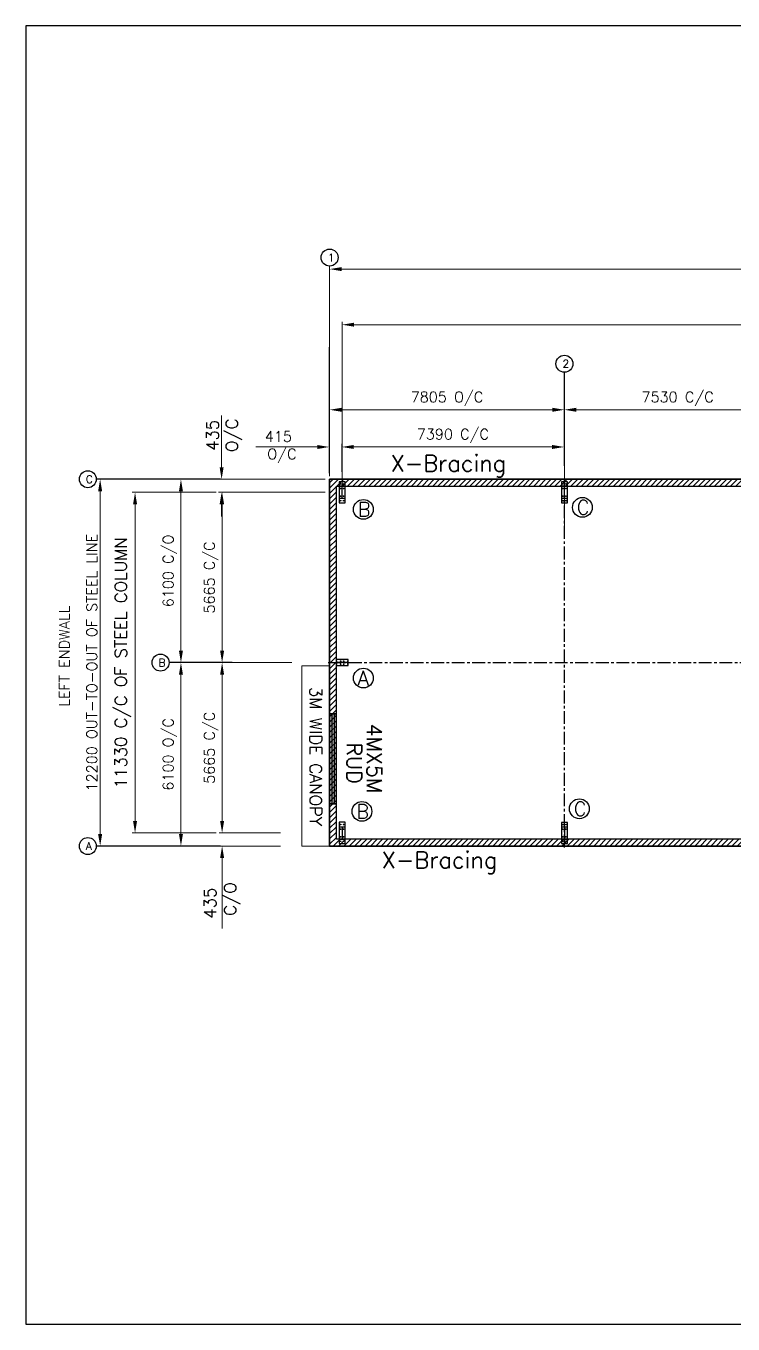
# Model space of a CAD drawing. Header units: millimetres. Extents: x -19676 to 167235, y 1586 to 44760.
# Drawn here: x 106182 to 129689, y 1586 to 44760 of the extents above; entities that cross this region are included whole.
import ezdxf

# ---------------------------------------------------------------- set-up
doc = ezdxf.new("R2010")
doc.units = ezdxf.units.MM
doc.header["$MEASUREMENT"] = 0
doc.linetypes.add('CENTER', pattern=[684.416, 427.76, -85.552, 85.552, -85.552])
doc.linetypes.add('CONTIN', pattern=[0])
doc.layers.get('0').update_dxf_attribs({"linetype": 'CONTIN'})
doc.layers.get('Defpoints').update_dxf_attribs({"linetype": 'CONTINUOUS'})
for name, color, linetype in [('1', 7, 'CONTIN'), ('10', 10, 'CONTIN'), ('12', 6, 'CONTIN'), ('13', 1, 'CONTIN'), ('16', 7, 'CONTIN'), ('2', 6, 'CONTIN'), ('22', 7, 'CONTIN'), ('27', 1, 'CENTER')]:
    doc.layers.add(name, color=color, linetype=linetype)
doc.styles.add('SIMPLEX', font='SIMPLEX')
doc.dimstyles.new('FOR D', dxfattribs={"dimscale": 100, "dimtxt": 4, "dimasz": 4, "dimexe": 1, "dimexo": 1, "dimgap": 1, "dimtad": 1, "dimdec": 0, "dimzin": 0, "dimdsep": 46, "dimtxsty": 'SIMPLEX', "dimcen": 1, "dimclrd": 6, "dimclre": 6, "dimclrt": 7, "dimadec": 0, "dimazin": 0, "dimtfac": 1, "dimtdec": 0, "dimtofl": 0, "dimtmove": 0, "dimatfit": 3, "dimfxl": 1, "dimtolj": 1, "dimtzin": 0, "dimlwd": 0, "dimlwe": 0, "dimarcsym": 1})

# ---------------------------------------------------------------- blocks, each defined once
blk = doc.blocks.new('WCOL')
for p, q in [((-225.857, 440.421), (225.857, 440.421)), ((-225.857, 0), (225.857, 0)), ((0, 440.421), (0, 0))]:
    blk.add_line(p, q)
blk = doc.blocks.new('BOLT_0')
at = {"layer": '1'}
blk.add_circle((0, 0), 25.4, dxfattribs=at)
blk = doc.blocks.new('*D31313131')
at = {"color": 6, "linetype": 'Continuous', "lineweight": 0}
for p, q in [((116278, 29784), (116278, 32094)), ((116678, 31994), (123683, 31994)), ((124083, 28074), (124083, 32094))]:
    blk.add_line(p, q, dxfattribs=at)
at = {"color": 6, "linetype": 'Continuous'}
for points in [[(116678, 32061), (116678, 31927), (116278, 31994)], [(123683, 31927), (123683, 32061), (124083, 31994)]]:
    blk.add_solid(points, dxfattribs=at)
at = {"layer": 'Defpoints', "color": 0, "linetype": 'Continuous'}
for p in [(124083, 31994), (116278, 29684), (124083, 27974)]:
    blk.add_point(p, dxfattribs=at)
at = {"color": 7, "linetype": 'Continuous', "insert": (120180, 32361), "char_height": 350, "attachment_point": 5, "style": 'SIMPLEX'}
blk.add_mtext('\\A1;7805 O/C', dxfattribs=at)
blk = doc.blocks.new('*D32323232')
at = {"color": 6, "linetype": 'Continuous', "lineweight": 0}
for p, q in [((124083, 28074), (124083, 32094)), ((124483, 31994), (131213, 31994)), ((131613, 25848), (131613, 32094))]:
    blk.add_line(p, q, dxfattribs=at)
at = {"color": 6, "linetype": 'Continuous'}
for points in [[(124483, 32061), (124483, 31927), (124083, 31994)], [(131213, 31927), (131213, 32061), (131613, 31994)]]:
    blk.add_solid(points, dxfattribs=at)
at = {"layer": 'Defpoints', "color": 0, "linetype": 'Continuous'}
for p in [(131613, 31994), (124083, 27974), (131613, 25748)]:
    blk.add_point(p, dxfattribs=at)
at = {"color": 7, "linetype": 'Continuous', "insert": (127848, 32361), "char_height": 350, "attachment_point": 5, "style": 'SIMPLEX'}
blk.add_mtext('\\A1;7530 C/C', dxfattribs=at)
blk = doc.blocks.new('*D37373737')
at = {"color": 6, "linetype": 'Continuous', "lineweight": 0}
for p, q in [((112751, 29684), (108548, 29684)), ((108648, 17884), (108648, 29284)), ((112751, 17484), (108548, 17484))]:
    blk.add_line(p, q, dxfattribs=at)
at = {"color": 6, "linetype": 'Continuous'}
for points in [[(108715, 29284), (108581, 29284), (108648, 29684)], [(108581, 17884), (108715, 17884), (108648, 17484)]]:
    blk.add_solid(points, dxfattribs=at)
at = {"layer": 'Defpoints', "color": 0, "linetype": 'Continuous'}
for p in [(108648, 29684), (112851, 29684), (112851, 17484)]:
    blk.add_point(p, dxfattribs=at)
at = {"color": 7, "linetype": 'Continuous', "insert": (108373, 23584), "char_height": 350, "attachment_point": 5, "rotation": 90, "style": 'SIMPLEX'}
blk.add_mtext('\\A1;12200 OUT-TO-OUT OF STEEL LINE', dxfattribs=at)
blk = doc.blocks.new('*D38383838')
at = {"color": 6, "linetype": 'Continuous', "lineweight": 0}
for p, q in [((115016, 23584), (111234, 23584)), ((111334, 17884), (111334, 23184)), ((113685, 17484), (111234, 17484))]:
    blk.add_line(p, q, dxfattribs=at)
at = {"color": 6, "linetype": 'Continuous'}
for points in [[(111400, 23184), (111267, 23184), (111334, 23584)], [(111267, 17884), (111400, 17884), (111334, 17484)]]:
    blk.add_solid(points, dxfattribs=at)
at = {"layer": 'Defpoints', "color": 0, "linetype": 'Continuous'}
for p in [(111334, 23584), (115116, 23584), (113785, 17484)]:
    blk.add_point(p, dxfattribs=at)
at = {"color": 7, "linetype": 'Continuous', "insert": (110967, 20534), "char_height": 350, "attachment_point": 5, "rotation": 90, "style": 'SIMPLEX'}
blk.add_mtext('\\A1;6100 O/C', dxfattribs=at)
blk = doc.blocks.new('*D39393939')
at = {"color": 6, "linetype": 'Continuous', "lineweight": 0}
for p, q in [((113103, 29684), (111234, 29684)), ((111334, 23984), (111334, 29284)), ((115016, 23584), (111234, 23584))]:
    blk.add_line(p, q, dxfattribs=at)
at = {"color": 6, "linetype": 'Continuous'}
for points in [[(111400, 29284), (111267, 29284), (111334, 29684)], [(111267, 23984), (111400, 23984), (111334, 23584)]]:
    blk.add_solid(points, dxfattribs=at)
at = {"layer": 'Defpoints', "color": 0, "linetype": 'Continuous'}
for p in [(111334, 29684), (113203, 29684), (115116, 23584)]:
    blk.add_point(p, dxfattribs=at)
at = {"color": 7, "linetype": 'Continuous', "insert": (110967, 26634), "char_height": 350, "attachment_point": 5, "rotation": 90, "style": 'SIMPLEX'}
blk.add_mtext('\\A1;6100 C/O', dxfattribs=at)
blk = doc.blocks.new('*D40404040')
at = {"color": 6, "linetype": 'Continuous', "lineweight": 0}
for p, q in [((116278, 32214), (116278, 36773)), ((162008, 32214), (162008, 36773)), ((161608, 36673), (116678, 36673))]:
    blk.add_line(p, q, dxfattribs=at)
at = {"color": 6, "linetype": 'Continuous'}
for points in [[(116678, 36739), (116678, 36606), (116278, 36673)], [(161608, 36606), (161608, 36739), (162008, 36673)]]:
    blk.add_solid(points, dxfattribs=at)
at = {"layer": 'Defpoints', "color": 0, "linetype": 'Continuous'}
for p in [(116278, 36673), (116278, 32114), (162008, 32114)]:
    blk.add_point(p, dxfattribs=at)
at = {"color": 7, "linetype": 'Continuous', "insert": (139143, 36973), "char_height": 400, "attachment_point": 5, "style": 'SIMPLEX'}
blk.add_mtext('\\A1;45730 OUT-TO-OUT OF STEEL LINE', dxfattribs=at)
blk = doc.blocks.new('*D41414141')
at = {"color": 6, "linetype": 'Continuous', "lineweight": 0}
for p, q in [((115866, 30757), (113823, 30757)), ((116266, 30010), (116266, 30857)), ((116681, 29927), (116681, 30857)), ((117081, 30757), (117481, 30757))]:
    blk.add_line(p, q, dxfattribs=at)
at = {"color": 6, "linetype": 'Continuous'}
for points in [[(115866, 30690), (115866, 30824), (116266, 30757)], [(117081, 30824), (117081, 30690), (116681, 30757)]]:
    blk.add_solid(points, dxfattribs=at)
at = {"layer": 'Defpoints', "color": 0, "linetype": 'Continuous'}
for p in [(116681, 30757), (116266, 29910), (116681, 29827)]:
    blk.add_point(p, dxfattribs=at)
at = {"color": 7, "linetype": 'Continuous', "insert": (114573, 30757), "char_height": 350, "attachment_point": 5, "style": 'SIMPLEX'}
blk.add_mtext('\\A1;415 \\P O/C', dxfattribs=at)
blk = doc.blocks.new('*D42424242')
at = {"color": 6, "linetype": 'Continuous', "lineweight": 0}
for p, q in [((116681, 29927), (116681, 30857)), ((117081, 30757), (123671, 30757)), ((124071, 30450), (124071, 30857))]:
    blk.add_line(p, q, dxfattribs=at)
at = {"color": 6, "linetype": 'Continuous'}
for points in [[(117081, 30824), (117081, 30690), (116681, 30757)], [(123671, 30690), (123671, 30824), (124071, 30757)]]:
    blk.add_solid(points, dxfattribs=at)
at = {"layer": 'Defpoints', "color": 0, "linetype": 'Continuous'}
for p in [(124071, 30757), (124071, 30350), (116681, 29827)]:
    blk.add_point(p, dxfattribs=at)
at = {"color": 7, "linetype": 'Continuous', "insert": (120376, 31124), "char_height": 350, "attachment_point": 5, "style": 'SIMPLEX'}
blk.add_mtext('\\A1;7390 C/C', dxfattribs=at)
blk = doc.blocks.new('*D45454545')
at = {"color": 6, "linetype": 'Continuous', "lineweight": 0}
for p, q in [((112686, 30084), (112686, 31808)), ((116125, 29684), (112586, 29684)), ((116125, 29249), (112586, 29249)), ((112686, 28849), (112686, 28449))]:
    blk.add_line(p, q, dxfattribs=at)
at = {"color": 6, "linetype": 'Continuous'}
for points in [[(112620, 30084), (112753, 30084), (112686, 29684)], [(112753, 28849), (112620, 28849), (112686, 29249)]]:
    blk.add_solid(points, dxfattribs=at)
at = {"layer": 'Defpoints', "color": 0, "linetype": 'Continuous'}
for p in [(112686, 29684), (116225, 29684), (116225, 29249)]:
    blk.add_point(p, dxfattribs=at)
at = {"color": 7, "linetype": 'Continuous', "char_height": 400, "attachment_point": 5, "rotation": 90, "style": 'SIMPLEX'}
for s, insert in [('\\A1;435 ', (112386, 31146)), ('O/C', (113091, 31146))]:
    blk.add_mtext(s, dxfattribs=dict(at, insert=insert))
blk = doc.blocks.new('*D46464646')
at = {"color": 6, "linetype": 'Continuous', "lineweight": 0}
for p, q in [((114524, 29249), (112603, 29249)), ((112703, 23984), (112703, 28849)), ((114324, 23584), (112603, 23584))]:
    blk.add_line(p, q, dxfattribs=at)
at = {"color": 6, "linetype": 'Continuous'}
for points in [[(112770, 28849), (112636, 28849), (112703, 29249)], [(112636, 23984), (112770, 23984), (112703, 23584)]]:
    blk.add_solid(points, dxfattribs=at)
at = {"layer": 'Defpoints', "color": 0, "linetype": 'Continuous'}
for p in [(112703, 29249), (114624, 29249), (114424, 23584)]:
    blk.add_point(p, dxfattribs=at)
at = {"color": 7, "linetype": 'Continuous', "insert": (112336, 26417), "char_height": 350, "attachment_point": 5, "rotation": 90, "style": 'SIMPLEX'}
blk.add_mtext('\\A1;5665 C/C', dxfattribs=at)
blk = doc.blocks.new('*D47474747')
at = {"color": 6, "linetype": 'Continuous', "lineweight": 0}
for p, q in [((112703, 18320), (112703, 18720)), ((114643, 17920), (112603, 17920)), ((114645, 17484), (112603, 17484)), ((112703, 17084), (112703, 14740))]:
    blk.add_line(p, q, dxfattribs=at)
at = {"color": 6, "linetype": 'Continuous'}
for points in [[(112636, 18320), (112770, 18320), (112703, 17920)], [(112770, 17084), (112636, 17084), (112703, 17484)]]:
    blk.add_solid(points, dxfattribs=at)
at = {"layer": 'Defpoints', "color": 0, "linetype": 'Continuous'}
for p in [(112703, 17920), (114743, 17920), (114745, 17484)]:
    blk.add_point(p, dxfattribs=at)
at = {"color": 7, "linetype": 'Continuous', "insert": (112703, 15583), "char_height": 400, "attachment_point": 5, "rotation": 90, "style": 'SIMPLEX'}
blk.add_mtext('\\A1;435 \\P C/O', dxfattribs=at)
blk = doc.blocks.new('*D48484848')
at = {"color": 6, "linetype": 'Continuous', "lineweight": 0}
for p, q in [((113557, 23584), (112603, 23584)), ((112703, 18320), (112703, 23184)), ((113512, 17920), (112603, 17920))]:
    blk.add_line(p, q, dxfattribs=at)
at = {"color": 6, "linetype": 'Continuous'}
for points in [[(112770, 23184), (112636, 23184), (112703, 23584)], [(112636, 18320), (112770, 18320), (112703, 17920)]]:
    blk.add_solid(points, dxfattribs=at)
at = {"layer": 'Defpoints', "color": 0, "linetype": 'Continuous'}
for p in [(112703, 23584), (113657, 23584), (113612, 17920)]:
    blk.add_point(p, dxfattribs=at)
at = {"color": 7, "linetype": 'Continuous', "insert": (112336, 20752), "char_height": 350, "attachment_point": 5, "rotation": 90, "style": 'SIMPLEX'}
blk.add_mtext('\\A1;5665 C/C', dxfattribs=at)
blk = doc.blocks.new('zw$DBA9')
at = {"ltscale": 0.1}
h = blk.add_hatch(color=4, dxfattribs=at)
h.dxf.hatch_style = 1
h.paths.add_polyline_path([(230, 4402), (0, 4402), (0, 1402), (230, 1402)])
at = {"color": 5, "ltscale": 0.1}
for p, q in [((75, 4402), (75, 1402)), ((155, 4402), (155, 1402))]:
    blk.add_line(p, q, dxfattribs=at)
at = {"linetype": 'Continuous', "lineweight": 5}
for points in [[(0, 5996), (-928, 5996), (-928, 0), (0, 0)], [(0, 4383), (0, 1420), (230, 1420), (230, 4383)]]:
    blk.add_lwpolyline(points, close=True, dxfattribs=at)
at = {"color": 0, "ltscale": 0.1}
blk.add_lwpolyline([(230, 4402), (0, 4402), (0, 1402), (230, 1402)], close=True, dxfattribs=at)
at = {"color": 5, "linetype": 'ByBlock', "lineweight": 0, "attachment_point": 5, "rotation": 270, "style": 'SIMPLEX'}
for s, insert, char_height in [('\\A1;3M WIDE CANOPY', (-462, 2974), 400), ('\\A1;4MX5M ', (1488, 2912), 500), ('\\A1;RUD ', (822, 2759), 500)]:
    blk.add_mtext(s, dxfattribs=dict(at, insert=insert, char_height=char_height))
blk = doc.blocks.new('*D59545454')
at = {"color": 6, "linetype": 'Continuous', "lineweight": 0}
for p, q in [((112503, 29249), (109709, 29249)), ((109809, 28849), (109809, 18320)), ((112503, 17920), (109709, 17920))]:
    blk.add_line(p, q, dxfattribs=at)
at = {"color": 6, "linetype": 'Continuous'}
for points in [[(109876, 28849), (109742, 28849), (109809, 29249)], [(109742, 18320), (109876, 18320), (109809, 17920)]]:
    blk.add_solid(points, dxfattribs=at)
at = {"layer": 'Defpoints', "color": 0, "linetype": 'Continuous'}
for p in [(112603, 29249), (109809, 17920), (112603, 17920)]:
    blk.add_point(p, dxfattribs=at)
at = {"color": 7, "linetype": 'Continuous', "insert": (109404, 23584), "char_height": 400, "attachment_point": 5, "rotation": 90, "style": 'SIMPLEX'}
blk.add_mtext('\\A1;11330 C/C OF STEEL COLUMN', dxfattribs=at)
blk = doc.blocks.new('*D565656')
at = {"color": 6, "linetype": 'Continuous', "lineweight": 0}
for p, q in [((116693, 29349), (116693, 34923)), ((117093, 34823), (161193, 34823)), ((161593, 29349), (161593, 34923))]:
    blk.add_line(p, q, dxfattribs=at)
at = {"color": 6, "linetype": 'Continuous'}
for points in [[(117093, 34890), (117093, 34757), (116693, 34823)], [(161193, 34757), (161193, 34890), (161593, 34823)]]:
    blk.add_solid(points, dxfattribs=at)
at = {"layer": 'Defpoints', "color": 0, "linetype": 'Continuous'}
for p in [(161593, 34823), (116693, 29249), (161593, 29249)]:
    blk.add_point(p, dxfattribs=at)
at = {"color": 7, "linetype": 'Continuous', "insert": (139143, 35123), "char_height": 400, "attachment_point": 5, "style": 'SIMPLEX'}
blk.add_mtext('\\A1;44900 CENTER-TO-CENTER OF STEEL COLUMN', dxfattribs=at)

msp = doc.modelspace()

# ---------------------------------------------------------------- hatches: boundary and pattern name
at = {"linetype": 'Continuous'}
h = msp.add_hatch(dxfattribs=at)
h.set_pattern_fill('ANSI31', color=1, scale=1000, style=0)
h.set_pattern_definition([(45, (110645.18, 1657.6), (-88.38835, 88.38835), [])])
h.paths.add_polyline_path([(116277.9, 29684.4), (162007.9, 29684.4), (162007.9, 17484.4), (116277.9, 17484.4)])
h.paths.add_polyline_path([(116507.9, 29454.4), (161777.9, 29454.4), (161777.9, 17714.4), (116507.9, 17714.4)], flags=16)

# ---------------------------------------------------------------- linework, layer by layer
for p, q in [((116277.9, 29684.4), (116277.9, 17484.4)), ((162007.9, 29684.4), (116277.9, 29684.4)), ((116277.9, 17484.4), (162007.9, 17484.4))]:
    msp.add_line(p, q)
for points in [[(116277.9, 29684.4), (162007.9, 29684.4), (162007.9, 17484.4), (116277.9, 17484.4)], [(116507.9, 29454.4), (161777.9, 29454.4), (161777.9, 17714.4), (116507.9, 17714.4)]]:
    msp.add_lwpolyline(points, close=True, dxfattribs=at)
at = {"layer": '10'}
for p, q in [((116792.9, 29601.4), (116592.9, 29601.4)), ((116592.9, 29601.4), (116592.9, 28895.9)), ((116792.9, 28895.9), (116792.9, 29601.4)), ((124182.9, 29601.9), (123982.9, 29601.9)), ((123982.9, 29601.9), (123982.9, 28896.4)), ((124182.9, 28896.4), (124182.9, 29601.9)), ((116592.9, 28895.9), (116792.9, 28895.9)), ((123982.9, 28896.4), (124182.9, 28896.4)), ((116892.9, 23684.4), (116492.9, 23684.4)), ((116492.9, 23684.4), (116492.9, 23484.4)), ((116492.9, 23484.4), (116892.9, 23484.4)), ((116892.9, 23484.4), (116892.9, 23684.4)), ((116592.9, 18272.9), (116592.9, 17567.4)), ((116792.9, 18272.9), (116592.9, 18272.9)), ((116792.9, 17567.4), (116792.9, 18272.9)), ((123982.9, 18272.4), (123982.9, 17566.9)), ((124182.9, 18272.4), (123982.9, 18272.4)), ((124182.9, 17566.9), (124182.9, 18272.4)), ((116592.9, 17567.4), (116792.9, 17567.4)), ((123982.9, 17566.9), (124182.9, 17566.9))]:
    msp.add_line(p, q, dxfattribs=at)
at = {"layer": '12'}
for p, q in [((116277.9, 29889.7), (116277.9, 34074)), ((124082.9, 31087.4), (124082.9, 33243.3)), ((116277.9, 30125), (116277.9, 31158.4)), ((124082.9, 30125), (124082.9, 31158.4)), ((112645.3, 29684.4), (108520.9, 29684.4)), ((113034.5, 23584.4), (110938.5, 23584.4)), ((112645.3, 17484.4), (108520.9, 17484.4))]:
    msp.add_line(p, q, dxfattribs=at)
at = {"layer": '13'}
for centre in [(116277.9, 37055.1), (124082.9, 33525.7), (108238.6, 29684.4), (110656.2, 23584.4), (108238.6, 17484.4)]:
    msp.add_circle(centre, 282.3, dxfattribs=at)
at = {"layer": '16'}
for centre in [(117399.2, 28681.7), (124680.6, 28749.2), (117399.2, 23071.5), (124580.6, 18723.2), (117351.5, 18636.4)]:
    msp.add_circle(centre, 329.4, dxfattribs=at)
at = {"layer": '22'}
for p, q in [((167234.8, 44759.7), (106181.6, 44759.7)), ((106181.6, 44759.7), (106181.6, 1586.3)), ((106181.6, 1586.3), (167234.8, 1586.3))]:
    msp.add_line(p, q, dxfattribs=at)
at = {"layer": '27'}
for p, q in [((124082.9, 17437.3), (124082.9, 29731.4)), ((116230.9, 23584.4), (162055, 23584.4))]:
    msp.add_line(p, q, dxfattribs=at)

# ---------------------------------------------------------------- block references
at = {"linetype": 'Continuous'}
msp.add_blockref('zw$DBA9', (116277.9, 17484.4), dxfattribs=at)
at = {"layer": '10'}
for p, xscale, yscale, zscale, rotation in [((116692.9, 29454.4), 0.33206844, 0.93319744, 0.93319744, 180), ((124082.9, 29454.4), 0.33206844, 0.93319744, 0.93319744, 180), ((116507.9, 23584.4), 0.27672372, 0.8173991999999998, 0.8173991999999998, 270)]:
    msp.add_blockref('WCOL', p, dxfattribs=dict(at, xscale=xscale, yscale=yscale, zscale=zscale, rotation=rotation))
for name, p, xscale, yscale, zscale in [('BOLT_0', (116642.9, 29526.4), 0.4724409600000001, 0.4724409600000001, 0.4724409600000001), ('BOLT_0', (116642.9, 29376.4), 0.4724409600000001, 0.4724409600000001, 0.4724409600000001), ('BOLT_0', (116742.9, 29526.4), 0.4724409600000001, 0.4724409600000001, 0.4724409600000001), ('BOLT_0', (116742.9, 29376.4), 0.4724409600000001, 0.4724409600000001, 0.4724409600000001), ('BOLT_0', (124032.9, 29526.9), 0.4724409600000001, 0.4724409600000001, 0.4724409600000001), ('BOLT_0', (124032.9, 29376.9), 0.4724409600000001, 0.4724409600000001, 0.4724409600000001), ('BOLT_0', (124132.9, 29526.9), 0.4724409600000001, 0.4724409600000001, 0.4724409600000001), ('BOLT_0', (124132.9, 29376.9), 0.4724409600000001, 0.4724409600000001, 0.4724409600000001), ('BOLT_0', (116642.9, 29120.9), 0.4724409600000001, 0.4724409600000001, 0.4724409600000001), ('BOLT_0', (116642.9, 28970.9), 0.4724409600000001, 0.4724409600000001, 0.4724409600000001), ('BOLT_0', (116742.9, 29120.9), 0.4724409600000001, 0.4724409600000001, 0.4724409600000001), ('BOLT_0', (116742.9, 28970.9), 0.4724409600000001, 0.4724409600000001, 0.4724409600000001), ('BOLT_0', (124032.9, 29121.4), 0.4724409600000001, 0.4724409600000001, 0.4724409600000001), ('BOLT_0', (124032.9, 28971.4), 0.4724409600000001, 0.4724409600000001, 0.4724409600000001), ('BOLT_0', (124132.9, 29121.4), 0.4724409600000001, 0.4724409600000001, 0.4724409600000001), ('BOLT_0', (124132.9, 28971.4), 0.4724409600000001, 0.4724409600000001, 0.4724409600000001), ('BOLT_0', (116642.9, 23634.4), 0.3937008, 0.3937008, 0.3937008), ('BOLT_0', (116642.9, 23534.4), 0.3937008, 0.3937008, 0.3937008), ('BOLT_0', (116742.9, 23634.4), 0.3937008, 0.3937008, 0.3937008), ('BOLT_0', (116742.9, 23534.4), 0.3937008, 0.3937008, 0.3937008), ('BOLT_0', (116642.9, 18197.9), 0.4724409600000001, 0.4724409600000001, 0.4724409600000001), ('BOLT_0', (116742.9, 18197.9), 0.4724409600000001, 0.4724409600000001, 0.4724409600000001), ('BOLT_0', (124032.9, 18197.4), 0.4724409600000001, 0.4724409600000001, 0.4724409600000001), ('BOLT_0', (124132.9, 18197.4), 0.4724409600000001, 0.4724409600000001, 0.4724409600000001), ('WCOL', (116692.9, 17714.4), 0.33206844, 0.93319744, 0.93319744), ('BOLT_0', (116642.9, 18047.9), 0.4724409600000001, 0.4724409600000001, 0.4724409600000001), ('BOLT_0', (116642.9, 17792.4), 0.4724409600000001, 0.4724409600000001, 0.4724409600000001), ('BOLT_0', (116742.9, 18047.9), 0.4724409600000001, 0.4724409600000001, 0.4724409600000001), ('BOLT_0', (116742.9, 17792.4), 0.4724409600000001, 0.4724409600000001, 0.4724409600000001), ('WCOL', (124082.9, 17714.4), 0.33206844, 0.93319744, 0.93319744), ('BOLT_0', (124032.9, 18047.4), 0.4724409600000001, 0.4724409600000001, 0.4724409600000001), ('BOLT_0', (124032.9, 17791.9), 0.4724409600000001, 0.4724409600000001, 0.4724409600000001), ('BOLT_0', (124132.9, 18047.4), 0.4724409600000001, 0.4724409600000001, 0.4724409600000001), ('BOLT_0', (124132.9, 17791.9), 0.4724409600000001, 0.4724409600000001, 0.4724409600000001), ('BOLT_0', (116642.9, 17642.4), 0.4724409600000001, 0.4724409600000001, 0.4724409600000001), ('BOLT_0', (116742.9, 17642.4), 0.4724409600000001, 0.4724409600000001, 0.4724409600000001), ('BOLT_0', (124032.9, 17641.9), 0.4724409600000001, 0.4724409600000001, 0.4724409600000001), ('BOLT_0', (124132.9, 17641.9), 0.4724409600000001, 0.4724409600000001, 0.4724409600000001)]:
    msp.add_blockref(name, p, dxfattribs=dict(at, xscale=xscale, yscale=yscale, zscale=zscale))

# ---------------------------------------------------------------- texts
at = {"linetype": 'Continuous', "style": 'SIMPLEX'}
msp.add_text('LEFT ENDWALL', height=350, rotation=90, dxfattribs=at).set_placement((107631.9, 22118.3))
at = {"layer": '13', "style": 'SIMPLEX'}
for s, p in [('1', (116214.4, 36928.1)), ('2', (124019.4, 33398.6)), ('C', (108175, 29557.3)), ('B', (110592.7, 23457.3)), ('A', (108175, 17357.3))]:
    msp.add_text(s, height=254.1, dxfattribs=at).set_placement(p)
at = {"layer": '16', "style": 'SIMPLEX'}
for s, p in [('C', (124492.3, 28513.9)), ('B', (117211, 28446.4)), ('A', (117211, 22836.2)), ('B', (117163.3, 18401.1)), ('C', (124392.3, 18487.9))]:
    msp.add_text(s, height=470.5, dxfattribs=at).set_placement(p)
at = {"layer": '2', "style": 'SIMPLEX'}
for p in [(118306.1, 29937.5), (118012.1, 16743.5)]:
    msp.add_text('X-Bracing', height=550, dxfattribs=at).set_placement(p)

# ---------------------------------------------------------------- dimensions: what is measured, and where the dimension line sits
at = {"linetype": 'Continuous'}
for base, p1, p2, text, override, picture, middle in [((116277.9, 36672.8), (162007.9, 32113.7), (116277.9, 32113.7), '<> OUT-TO-OUT OF STEEL LINE', {"dimtxsty": 'SIMPLEX'}, '*D40404040', (139142.9, 36972.8)), ((161592.9, 34823.4), (116692.9, 29248.9), (161592.9, 29248.9), '<> CENTER-TO-CENTER OF STEEL COLUMN', {"dimtxsty": 'SIMPLEX'}, '*D565656', (139142.9, 35123.4)), ((124082.9, 31994.1), (116277.9, 29684.4), (124082.9, 27973.9), '<> O/C', {"dimtxt": 3.5, "dimtxsty": 'SIMPLEX'}, '*D31313131', (120180.4, 32360.8)), ((131612.9, 31994.1), (124082.9, 27973.9), (131612.9, 25748.3), '<> C/C', {"dimtxt": 3.5, "dimtxsty": 'SIMPLEX'}, '*D32323232', (127847.9, 32360.8)), ((124071, 30757), (116681, 29826.9), (124071, 30350.4), '<> C/C', {"dimtxt": 3.5, "dimtxsty": 'SIMPLEX'}, '*D42424242', (120376, 31123.6))]:
    dim = msp.add_linear_dim(base=base, p1=p1, p2=p2, text=text, dimstyle='FOR D', override=override, dxfattribs=at)
    dim.commit()
    dim.dimension.update_dxf_attribs({"geometry": picture, "text_midpoint": middle})
for base, p1, p2, text, override, picture, middle in [((112686.3297, 29684.3727), (116225.3308, 29248.8728), (116225.3308, 29684.3727), '<> \\X O/C', {"dimtxsty": 'SIMPLEX'}, '*D45454545', (112686.3297, 31146.2774)), ((108647.9, 29684.4), (112850.7, 17484.4), (112850.7, 29684.4), '<> OUT-TO-OUT OF STEEL LINE', {"dimtxt": 3.5, "dimtxsty": 'SIMPLEX'}, '*D37373737', (108372.9, 23584.4)), ((111333.7, 29684.4), (115115.7, 23584.4), (113202.9, 29684.4), '<> C/O', {"dimtxt": 3.5}, '*D39393939', (110967.1, 26634.4)), ((109808.9, 17919.9), (112602.9, 29248.9), (112602.9, 17919.9), '11330 C/C OF STEEL COLUMN', {"dimtxsty": 'SIMPLEX'}, '*D59545454', (109404.1, 23584.4)), ((112702.9367, 29248.8728), (114423.8868, 23584.3727), (114623.7331, 29248.8728), '<> C/C', {"dimtxt": 3.5, "dimtxsty": 'SIMPLEX'}, '*D46464646', (112336.2701, 26416.6227)), ((111333.7, 23584.4), (113784.8, 17484.4), (115115.7, 23584.4), '<> O/C', {"dimtxt": 3.5}, '*D38383838', (110967.1, 20534.4)), ((112702.9367, 23584.3727), (113611.8487, 17919.8725), (113657.0078, 23584.3727), '<> C/C', {"dimtxt": 3.5}, '*D48484848', (112336.2701, 20752.1226))]:
    dim = msp.add_linear_dim(base=base, p1=p1, p2=p2, angle=90, text=text, dimstyle='FOR D', override=override, dxfattribs=at)
    dim.commit()
    dim.dimension.update_dxf_attribs({"geometry": picture, "text_midpoint": middle})
dim = msp.add_linear_dim(base=(116681, 30757), p1=(116266, 29909.9), p2=(116681, 29826.9), text='<> \\X O/C', dimstyle='FOR D', override={"dimtxt": 3.5}, dxfattribs=at)
dim.commit()
dim.dimension.update_dxf_attribs({"geometry": '*D41414141', "text_midpoint": (114573.2, 30757), "dimtype": 160})
dim = msp.add_linear_dim(base=(112702.9367, 17919.8725), p1=(114744.6808, 17484.3727), p2=(114743.4677, 17919.8725), angle=90, text='<> \\X C/O', dimstyle='FOR D', override={"dimtxsty": 'SIMPLEX'}, dxfattribs=at)
dim.commit()
dim.dimension.update_dxf_attribs({"geometry": '*D47474747', "text_midpoint": (112702.9367, 15582.6688), "dimtype": 160})

doc.saveas('drawing.dxf')
